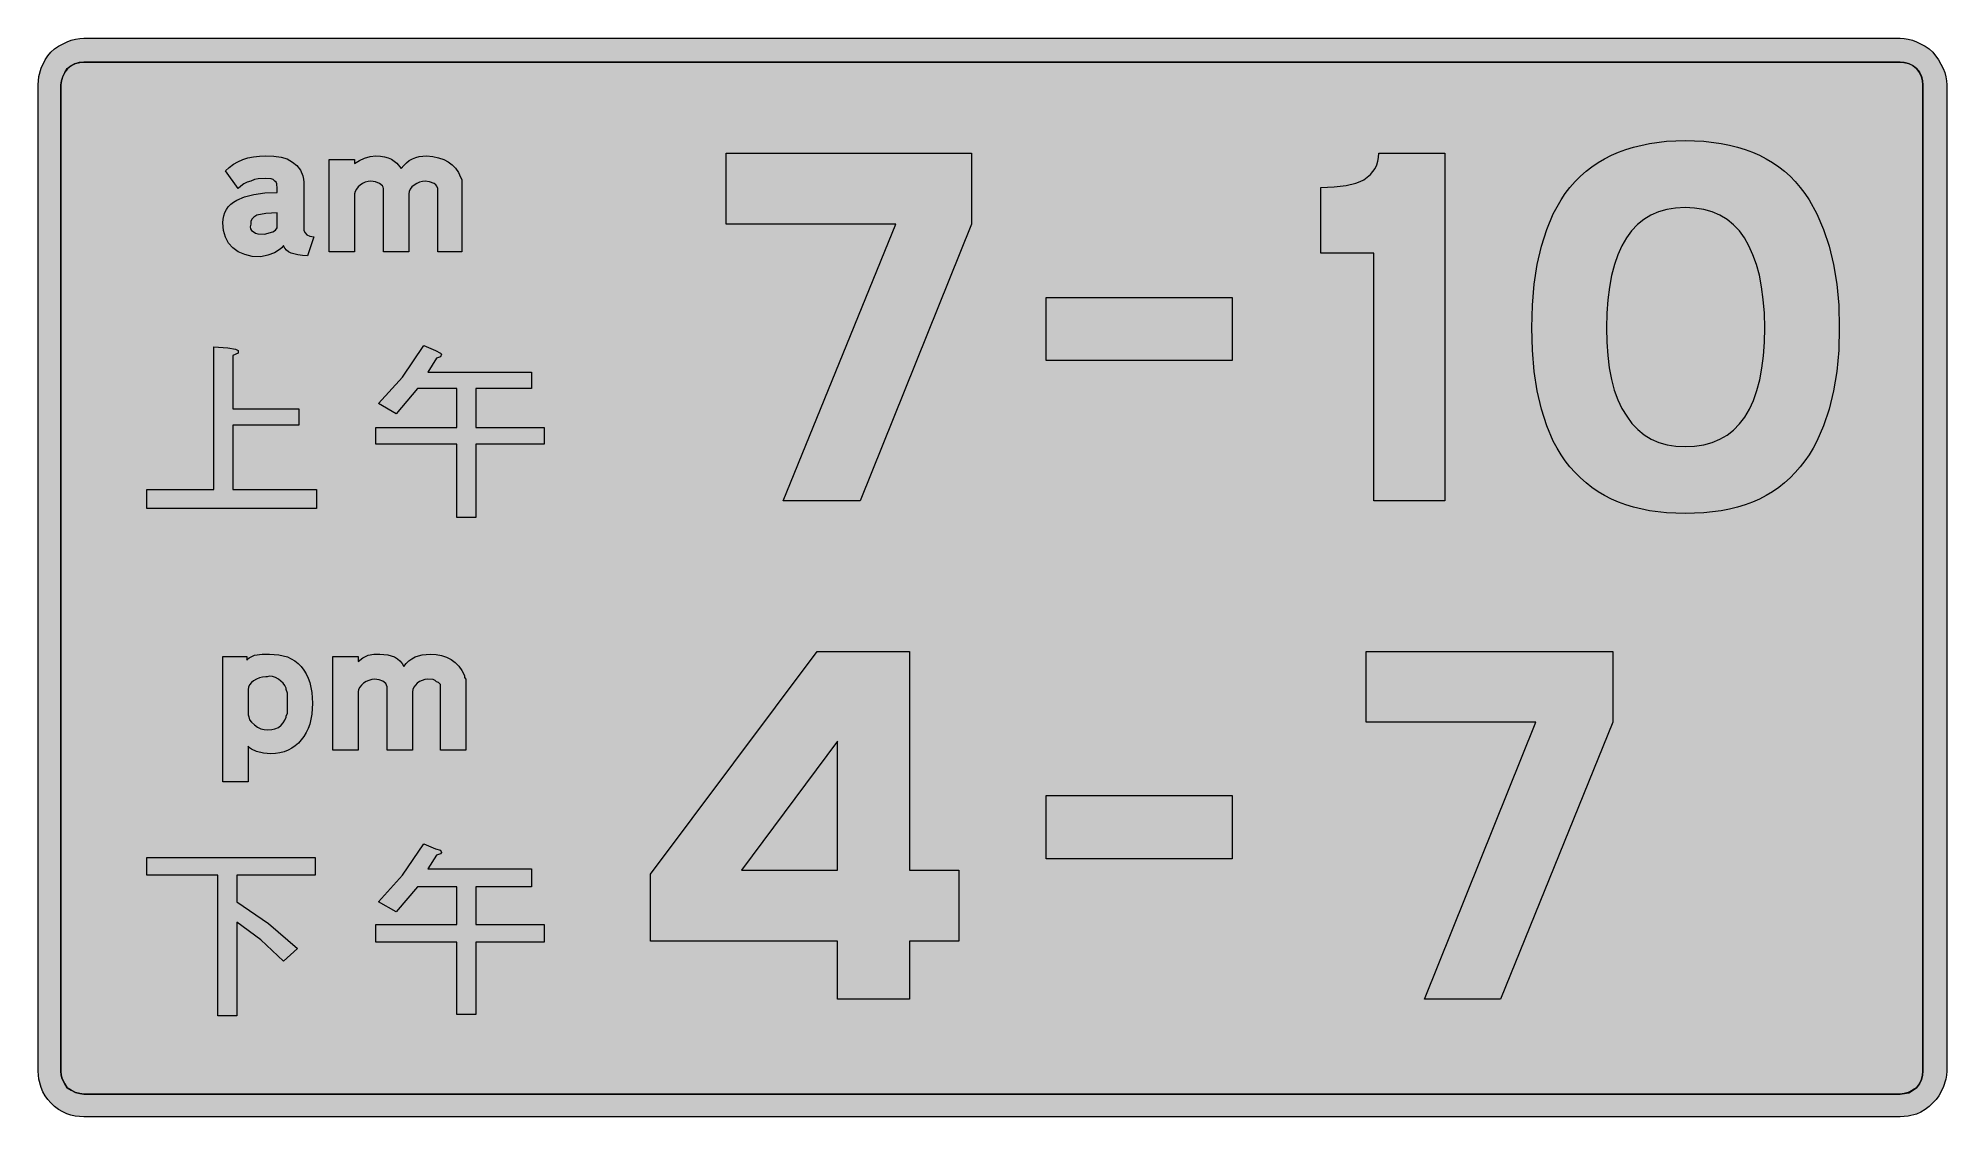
# Model space of a CAD drawing. Header units: metres. Extents: x 58 to 511, y 9 to 265.
import ezdxf

# ---------------------------------------------------------------- set-up
doc = ezdxf.new("R2010")
doc.units = ezdxf.units.M
doc.layers.add('FILL_BLACK_000000', color=7, linetype='Continuous', true_color=0x000000)
doc.layers.add('FILL_WHITE_FFFFFF', color=7, linetype='Continuous', true_color=0xffffff)

msp = doc.modelspace()

# ---------------------------------------------------------------- hatches: boundary and pattern name
at = {"layer": 'FILL_BLACK_000000', "true_color": 0x000000}
h = msp.add_hatch(color=7, dxfattribs=at)
h.dxf.hatch_style = 1
h.paths.add_polyline_path([(500.84, 264.9), (501.84, 264.73), (502.84, 264.45), (503.79, 264.06), (505.85, 263.08), (506.79, 262.46), (507.69, 261.66), (509, 259.82), (509.59, 258.83), (510.09, 257.76), (510.48, 256.81), (510.77, 255.81), (510.93, 254.81), (510.99, 253.86), (510.99, 19.86), (510.93, 18.93), (510.77, 17.97), (510.13, 16), (509.09, 14.08), (508.43, 13.19), (507.69, 12.36), (506.79, 11.52), (505.85, 10.78), (504.86, 10.17), (503.79, 9.66), (501.84, 9.25), (499.89, 9.06), (69.09, 9.06), (67.07, 9.24), (66.07, 9.47), (65.08, 9.81), (64.1, 10.26), (63.14, 10.83), (62.2, 11.53), (61.29, 12.36), (60.56, 13.19), (59.94, 14.08), (59.42, 15.02), (59, 16), (58.46, 17.97), (58.29, 19.86), (58.29, 253.86), (58.46, 255.88), (59, 257.87), (59.94, 259.81), (60.56, 260.75), (61.29, 261.66), (62.19, 262.46), (63.13, 263.08), (65.19, 264.06), (66.14, 264.45), (67.14, 264.73), (68.14, 264.9), (69.09, 264.96), (499.89, 264.96), (500.84, 264.9)])
h.paths.add_polyline_path([(66.98, 258.84), (66.06, 258.34), (65.26, 257.68), (64.61, 256.89), (64.11, 255.97), (63.8, 254.95), (63.69, 253.86), (63.69, 19.86), (63.73, 18.96), (63.99, 18.06), (64.59, 16.9), (65.19, 15.96), (66.14, 15.35), (67.14, 14.87), (68.14, 14.57), (69.09, 14.46), (499.89, 14.46), (501.99, 14.76), (503.79, 15.96), (504.53, 16.91), (504.99, 17.91), (505.22, 18.91), (505.29, 19.86), (505.29, 253.86), (505.22, 254.81), (504.99, 255.81), (504.53, 256.81), (503.79, 257.76), (502.84, 258.5), (501.84, 258.96), (500.84, 259.19), (499.89, 259.26), (69.09, 259.26), (68, 259.15), (66.98, 258.84)], flags=16)
h = msp.add_hatch(color=7, dxfattribs=at)
h.dxf.hatch_style = 1
h.paths.add_polyline_path([(484.88, 185.91), (484.13, 181.26), (483.09, 176.95), (481.77, 172.99), (480.17, 169.39), (479.28, 167.72), (478.31, 166.14), (477.28, 164.66), (476.19, 163.26), (475.03, 161.9), (473.8, 160.63), (472.5, 159.45), (471.12, 158.36), (469.68, 157.36), (468.16, 156.45), (466.57, 155.63), (464.9, 154.9), (463.16, 154.25), (461.35, 153.69), (459.46, 153.22), (457.5, 152.84), (453.35, 152.33), (448.89, 152.16), (444.53, 152.33), (440.45, 152.84), (436.64, 153.69), (434.84, 154.25), (433.1, 154.9), (431.43, 155.63), (429.83, 156.45), (428.3, 157.36), (426.83, 158.36), (425.42, 159.45), (424.08, 160.63), (422.8, 161.9), (421.59, 163.26), (420.5, 164.66), (419.48, 166.14), (418.53, 167.72), (417.65, 169.39), (416.11, 172.99), (414.84, 176.95), (413.86, 181.26), (413.15, 185.91), (412.73, 190.92), (412.59, 196.26), (412.73, 201.6), (413.15, 206.61), (413.86, 211.28), (414.84, 215.61), (416.11, 219.6), (417.65, 223.26), (418.53, 224.96), (419.48, 226.58), (420.5, 228.11), (421.59, 229.56), (422.8, 230.92), (424.08, 232.19), (425.42, 233.37), (426.83, 234.46), (428.3, 235.46), (429.83, 236.37), (431.43, 237.19), (433.1, 237.92), (434.84, 238.57), (436.64, 239.13), (440.45, 239.98), (444.53, 240.49), (448.89, 240.66), (453.35, 240.49), (457.5, 239.98), (459.46, 239.6), (461.35, 239.13), (463.16, 238.57), (464.9, 237.92), (466.57, 237.19), (468.16, 236.37), (469.68, 235.46), (471.12, 234.46), (472.5, 233.37), (473.8, 232.19), (475.03, 230.92), (476.19, 229.56), (477.28, 228.11), (478.31, 226.58), (480.17, 223.26), (481.77, 219.6), (483.09, 215.61), (484.13, 211.28), (484.88, 206.61), (485.34, 201.6), (485.49, 196.26), (485.34, 190.92), (484.88, 185.91)])
h.paths.add_polyline_path([(467.46, 202.96), (467.06, 205.95), (466.52, 208.71), (465.83, 211.24), (465.01, 213.56), (464.06, 215.66), (462.99, 217.56), (461.78, 219.25), (460.41, 220.71), (458.87, 221.95), (457.18, 222.96), (455.33, 223.75), (453.33, 224.31), (451.18, 224.65), (448.89, 224.76), (446.65, 224.65), (444.56, 224.31), (442.61, 223.75), (440.79, 222.96), (439.13, 221.96), (437.6, 220.73), (436.22, 219.27), (434.98, 217.6), (433.88, 215.7), (432.93, 213.58), (432.13, 211.24), (431.47, 208.69), (430.95, 205.91), (430.58, 202.91), (430.36, 199.69), (430.29, 196.26), (430.36, 192.87), (430.58, 189.69), (430.94, 186.72), (431.45, 183.96), (432.12, 181.43), (432.95, 179.13), (433.94, 177.07), (435.09, 175.26), (436.3, 173.57), (437.67, 172.11), (439.19, 170.87), (440.87, 169.86), (442.68, 169.07), (444.62, 168.51), (446.7, 168.17), (448.89, 168.06), (451.18, 168.17), (453.32, 168.5), (455.31, 169.04), (457.16, 169.81), (458.86, 170.79), (460.41, 172), (461.81, 173.43), (463.06, 175.07), (464.17, 176.94), (465.13, 179.03), (465.94, 181.34), (466.61, 183.88), (467.13, 186.64), (467.49, 189.62), (467.72, 192.83), (467.79, 196.26), (467.71, 199.73), (467.46, 202.96)], flags=16)
h = msp.add_hatch(color=7, dxfattribs=at)
h.dxf.hatch_style = 1
h.paths.add_polyline_path([(120.95, 213.41), (119.9, 213.55), (118.29, 213.96), (117.67, 214.24), (117.16, 214.63), (116.77, 215.14), (116.49, 215.76), (116.17, 215.31), (115.69, 214.87), (114.35, 214.07), (112.74, 213.44), (111.09, 213.06), (109.07, 213.2), (107.28, 213.61), (105.74, 214.28), (104.45, 215.2), (103.43, 216.36), (102.69, 217.74), (102.24, 219.35), (102.09, 221.16), (102.14, 222.03), (102.3, 222.85), (102.56, 223.61), (102.92, 224.31), (103.39, 224.96), (103.96, 225.55), (104.62, 226.08), (105.39, 226.56), (107.22, 227.35), (109.43, 227.91), (112.02, 228.25), (114.99, 228.36), (114.99, 229.26), (114.92, 230.38), (114.74, 230.78), (114.39, 231.06), (114.06, 231.41), (113.56, 231.58), (112.29, 231.66), (110.49, 231.58), (109.59, 231.41), (108.69, 231.06), (107.84, 230.78), (107.08, 230.38), (106.37, 229.88), (105.69, 229.26), (102.69, 233.46), (103.62, 234.3), (104.61, 235.03), (105.67, 235.65), (106.82, 236.16), (108.04, 236.55), (109.36, 236.83), (110.77, 237), (112.29, 237.06), (114.2, 236.99), (115.89, 236.76), (117.35, 236.3), (118.59, 235.56), (119.64, 234.73), (120.5, 233.61), (121.08, 232.27), (121.24, 231.53), (121.29, 230.76), (121.29, 219.36), (121.58, 218.75), (122.04, 218.27), (122.72, 217.97), (123.69, 217.86), (122.19, 213.36), (120.95, 213.41)])
h.paths.add_polyline_path([(108.65, 219.73), (108.9, 219.34), (109.29, 219.06), (109.8, 218.71), (110.41, 218.53), (111.99, 218.46), (113.94, 218.98), (114.61, 219.39), (114.99, 219.96), (114.99, 223.56), (112.25, 223.37), (110.19, 222.96), (109.45, 222.51), (108.99, 222.02), (108.76, 221.48), (108.69, 220.86), (108.57, 220.24), (108.65, 219.73)], flags=16)
h = msp.add_hatch(color=7, dxfattribs=at)
h.dxf.hatch_style = 1
h.paths.add_polyline_path([(149.41, 230.99), (148.72, 230.8), (148.07, 230.51), (147.47, 230.12), (146.95, 229.67), (146.55, 229.16), (146.28, 228.62), (146.19, 228.06), (146.19, 227.76), (146.19, 214.26), (140.19, 214.26), (140.19, 229.26), (140.12, 229.6), (139.93, 229.92), (139.25, 230.5), (138.29, 230.91), (137.19, 231.06), (136.52, 230.99), (135.86, 230.8), (135.24, 230.51), (134.68, 230.12), (134.18, 229.67), (133.77, 229.16), (133.47, 228.62), (133.29, 228.06), (133.29, 227.76), (133.29, 214.26), (127.29, 214.26), (127.29, 236.16), (133.29, 236.16), (133.29, 235.26), (134.49, 235.97), (135.69, 236.46), (137.04, 236.87), (138.39, 237.06), (139.46, 237), (140.42, 236.84), (141.29, 236.59), (142.06, 236.23), (142.76, 235.8), (143.37, 235.29), (144.39, 234.06), (144.98, 234.79), (145.62, 235.41), (146.31, 235.93), (147.05, 236.35), (147.83, 236.66), (148.65, 236.89), (150.39, 237.06), (151.89, 236.89), (153.26, 236.6), (154.48, 236.18), (155.56, 235.63), (156.51, 234.94), (157.31, 234.11), (157.97, 233.11), (158.49, 231.96), (158.75, 231.4), (158.79, 231.06), (158.79, 230.16), (158.79, 229.86), (158.79, 214.26), (153.09, 214.26), (153.09, 229.26), (152.86, 229.86), (152.58, 230.19), (152.19, 230.46), (151.14, 230.87), (150.09, 231.06), (149.41, 230.99)])
h = msp.add_hatch(color=7, dxfattribs=at)
h.dxf.hatch_style = 1
h.paths.add_polyline_path([(261.69, 220.86), (221.49, 220.86), (221.49, 237.66), (279.69, 237.66), (279.69, 220.86), (253.29, 155.16), (234.99, 155.16), (261.69, 220.86)])
h = msp.add_hatch(color=7, dxfattribs=at)
h.dxf.hatch_style = 1
h.paths.add_polyline_path([(391.89, 155.16), (375.09, 155.16), (375.09, 213.96), (362.49, 213.96), (362.49, 229.56), (365.69, 229.67), (368.49, 230.01), (370.84, 230.57), (371.83, 230.94), (372.69, 231.36), (373.53, 231.95), (374.27, 232.6), (374.88, 233.3), (375.39, 234.06), (375.78, 234.88), (376.06, 235.75), (376.23, 236.68), (376.29, 237.66), (391.89, 237.66), (391.89, 155.16)])
h = msp.add_hatch(color=7, dxfattribs=at)
h.dxf.hatch_style = 1
h.paths.add_polyline_path([(341.49, 203.46), (341.49, 188.46), (297.39, 188.46), (297.39, 203.46), (341.49, 203.46)])
h = msp.add_hatch(color=7, dxfattribs=at)
h.dxf.hatch_style = 1
h.paths.add_polyline_path([(105.09, 191.16), (105.69, 190.86), (105.69, 190.26), (104.49, 189.66), (104.49, 177.06), (120.09, 177.06), (120.09, 173.16), (104.49, 173.16), (104.49, 157.86), (124.29, 157.86), (124.29, 153.36), (84.09, 153.36), (84.09, 157.86), (99.99, 157.86), (99.99, 191.76), (103.29, 191.46), (105.09, 191.16)])
h = msp.add_hatch(color=7, dxfattribs=at)
h.dxf.hatch_style = 1
h.paths.add_polyline_path([(144.69, 184.56), (149.79, 192.06), (152.49, 190.86), (153.69, 190.26), (153.99, 189.96), (153.69, 189.36), (152.79, 189.06), (150.69, 185.76), (175.29, 185.76), (175.29, 181.86), (162.09, 181.86), (162.09, 172.56), (178.29, 172.56), (178.29, 168.66), (162.09, 168.66), (162.09, 151.26), (157.59, 151.26), (157.59, 168.66), (138.39, 168.66), (138.39, 172.56), (157.59, 172.56), (157.59, 181.86), (148.29, 181.86), (143.19, 175.86), (138.99, 178.26), (144.69, 184.56)])
h = msp.add_hatch(color=7, dxfattribs=at)
h.dxf.hatch_style = 1
h.paths.add_polyline_path([(122.69, 102.25), (122.3, 101.19), (121.84, 100.2), (121.3, 99.29), (120.69, 98.46), (120.01, 97.72), (119.26, 97.06), (118.44, 96.49), (117.57, 96.02), (116.63, 95.65), (115.64, 95.38), (114.59, 95.22), (113.49, 95.16), (111.72, 95.31), (110.11, 95.72), (108.85, 96.3), (108.4, 96.62), (108.09, 96.96), (108.09, 88.56), (102.09, 88.56), (102.09, 118.26), (107.79, 118.26), (107.79, 117.36), (107.94, 117.63), (108.35, 117.96), (109.59, 118.56), (111.39, 118.82), (113.19, 118.86), (115.37, 118.69), (116.41, 118.46), (117.39, 118.15), (118.32, 117.73), (119.18, 117.21), (119.97, 116.59), (120.69, 115.86), (121.32, 115.03), (121.87, 114.12), (122.34, 113.13), (122.72, 112.07), (123.22, 109.74), (123.39, 107.16), (123.21, 104.58), (122.69, 102.25)])
h.paths.add_polyline_path([(114.45, 101.11), (115.29, 101.46), (115.91, 101.96), (116.42, 102.55), (116.81, 103.19), (117.09, 103.86), (117.09, 104.16), (117.39, 104.76), (117.39, 105.06), (117.39, 109.56), (117.09, 110.46), (117.09, 110.76), (116.81, 111.38), (116.42, 111.92), (115.29, 112.86), (114.57, 113.25), (113.83, 113.5), (113.14, 113.58), (112.59, 113.46), (112.29, 113.46), (111.51, 113.39), (110.75, 113.2), (110.04, 112.91), (109.4, 112.52), (108.87, 112.07), (108.45, 111.56), (108.18, 111.02), (108.09, 110.46), (108.09, 104.46), (108.24, 103.97), (108.39, 103.26), (108.88, 102.66), (109.59, 102.06), (110.31, 101.49), (111.09, 101.12), (111.87, 100.92), (112.59, 100.86), (113.71, 100.93), (114.45, 101.11)], flags=16)
h = msp.add_hatch(color=7, dxfattribs=at)
h.dxf.hatch_style = 1
h.paths.add_polyline_path([(150.02, 112.79), (149.37, 112.6), (148.76, 112.31), (148.21, 111.92), (147.75, 111.47), (147.4, 110.96), (147.17, 110.42), (147.09, 109.86), (147.09, 96.06), (141.09, 96.06), (141.09, 111.06), (140.71, 111.85), (140.04, 112.41), (139.15, 112.75), (138.09, 112.86), (137.41, 112.79), (136.72, 112.6), (136.06, 112.31), (135.47, 111.92), (134.95, 111.47), (134.55, 110.96), (134.28, 110.42), (134.19, 109.86), (134.19, 96.06), (128.19, 96.06), (128.19, 118.26), (134.19, 118.26), (134.19, 117.06), (135.28, 117.92), (136.59, 118.56), (137.94, 118.82), (139.29, 118.86), (141.19, 118.69), (142.04, 118.46), (142.81, 118.15), (143.5, 117.73), (144.1, 117.21), (144.6, 116.59), (144.99, 115.86), (145.58, 116.59), (146.23, 117.21), (146.93, 117.73), (147.69, 118.15), (148.51, 118.46), (149.38, 118.69), (151.29, 118.86), (152.7, 118.78), (153.99, 118.53), (155.17, 118.12), (156.24, 117.55), (157.2, 116.82), (158.04, 115.95), (158.77, 114.93), (159.39, 113.76), (159.43, 113.31), (159.69, 112.86), (159.69, 111.96), (159.69, 96.06), (153.69, 96.06), (153.69, 111.06), (153.69, 111.66), (153.24, 112.07), (152.79, 112.26), (152.46, 112.61), (151.96, 112.78), (150.69, 112.86), (150.02, 112.79)])
h = msp.add_hatch(color=7, dxfattribs=at)
h.dxf.hatch_style = 1
h.paths.add_polyline_path([(276.69, 50.76), (264.99, 50.76), (264.99, 36.96), (247.89, 36.96), (247.89, 50.76), (203.49, 50.76), (203.49, 66.66), (243.09, 119.46), (264.99, 119.46), (264.99, 67.56), (276.69, 67.56), (276.69, 50.76)])
h.paths.add_polyline_path([(247.89, 67.56), (247.89, 98.16), (225.09, 67.56), (247.89, 67.56)], flags=16)
h = msp.add_hatch(color=7, dxfattribs=at)
h.dxf.hatch_style = 1
h.paths.add_polyline_path([(413.49, 102.66), (373.29, 102.66), (373.29, 119.46), (431.79, 119.46), (431.79, 102.66), (405.09, 36.96), (387.09, 36.96), (413.49, 102.66)])
h = msp.add_hatch(color=7, dxfattribs=at)
h.dxf.hatch_style = 1
h.paths.add_polyline_path([(297.39, 85.26), (341.49, 85.26), (341.49, 70.26), (297.39, 70.26), (297.39, 85.26)])
h = msp.add_hatch(color=7, dxfattribs=at)
h.dxf.hatch_style = 1
h.paths.add_polyline_path([(144.69, 66.36), (149.79, 73.86), (152.49, 72.66), (153.69, 72.36), (153.99, 71.76), (153.69, 71.46), (152.79, 71.16), (150.69, 67.86), (175.29, 67.86), (175.29, 63.66), (162.09, 63.66), (162.09, 54.66), (178.29, 54.66), (178.29, 50.46), (162.09, 50.46), (162.09, 33.36), (157.59, 33.36), (157.59, 50.46), (138.39, 50.46), (138.39, 54.66), (157.59, 54.66), (157.59, 63.66), (148.29, 63.66), (143.19, 57.66), (138.99, 60.06), (144.69, 66.36)])
h = msp.add_hatch(color=7, dxfattribs=at)
h.dxf.hatch_style = 1
h.paths.add_polyline_path([(123.99, 70.56), (123.99, 66.36), (105.39, 66.36), (105.39, 60.06), (112.89, 54.96), (119.79, 48.96), (116.49, 45.96), (111.09, 51.06), (105.39, 55.26), (105.39, 33.06), (100.89, 33.06), (100.89, 66.36), (84.09, 66.36), (84.09, 70.56), (123.99, 70.56)])
at = {"layer": 'FILL_WHITE_FFFFFF', "true_color": 0xffffff}
h = msp.add_hatch(color=7, dxfattribs=at)
h.dxf.hatch_style = 1
h.paths.add_polyline_path([(499.89, 259.26), (500.83, 259.22), (501.99, 258.96), (502.89, 258.47), (503.79, 257.76), (504.5, 256.86), (504.99, 255.96), (505.25, 254.8), (505.29, 253.86), (505.29, 19.86), (505.22, 18.91), (504.99, 17.91), (504.53, 16.91), (503.79, 15.96), (502.84, 15.35), (501.84, 14.87), (500.84, 14.57), (499.89, 14.46), (69.09, 14.46), (68.14, 14.57), (67.14, 14.87), (66.14, 15.35), (65.19, 15.96), (64.59, 16.9), (63.99, 18.06), (63.73, 18.96), (63.69, 19.86), (63.69, 253.86), (63.8, 254.81), (64.1, 255.81), (64.58, 256.81), (65.19, 257.76), (66.14, 258.5), (67.14, 258.96), (68.14, 259.19), (69.09, 259.26), (499.89, 259.26)])

# ---------------------------------------------------------------- linework, layer by layer
at = {"layer": 'FILL_BLACK_000000', "lineweight": 0, "true_color": 0x000000}
for points in [[(500.84, 264.9), (501.84, 264.73), (502.84, 264.45), (503.79, 264.06), (505.85, 263.08), (506.79, 262.46), (507.69, 261.66), (509, 259.82), (509.59, 258.83), (510.09, 257.76), (510.48, 256.81), (510.77, 255.81), (510.93, 254.81), (510.99, 253.86), (510.99, 19.86), (510.93, 18.93), (510.77, 17.97), (510.13, 16), (509.09, 14.08), (508.43, 13.19), (507.69, 12.36), (506.79, 11.52), (505.85, 10.78), (504.86, 10.17), (503.79, 9.66), (501.84, 9.25), (499.89, 9.06), (69.09, 9.06), (67.07, 9.24), (66.07, 9.47), (65.08, 9.81), (64.1, 10.26), (63.14, 10.83), (62.2, 11.53), (61.29, 12.36), (60.56, 13.19), (59.94, 14.08), (59.42, 15.02), (59, 16), (58.46, 17.97), (58.29, 19.86), (58.29, 253.86), (58.46, 255.88), (59, 257.87), (59.94, 259.81), (60.56, 260.75), (61.29, 261.66), (62.19, 262.46), (63.13, 263.08), (65.19, 264.06), (66.14, 264.45), (67.14, 264.73), (68.14, 264.9), (69.09, 264.96), (499.89, 264.96)], [(66.98, 258.84), (66.06, 258.34), (65.26, 257.68), (64.61, 256.89), (64.11, 255.97), (63.8, 254.95), (63.69, 253.86), (63.69, 19.86), (63.73, 18.96), (63.99, 18.06), (64.59, 16.9), (65.19, 15.96), (66.14, 15.35), (67.14, 14.87), (68.14, 14.57), (69.09, 14.46), (499.89, 14.46), (501.99, 14.76), (503.79, 15.96), (504.53, 16.91), (504.99, 17.91), (505.22, 18.91), (505.29, 19.86), (505.29, 253.86), (505.22, 254.81), (504.99, 255.81), (504.53, 256.81), (503.79, 257.76), (502.84, 258.5), (501.84, 258.96), (500.84, 259.19), (499.89, 259.26), (69.09, 259.26), (68, 259.15)], [(484.88, 185.91), (484.13, 181.26), (483.09, 176.95), (481.77, 172.99), (480.17, 169.39), (479.28, 167.72), (478.31, 166.14), (477.28, 164.66), (476.19, 163.26), (475.03, 161.9), (473.8, 160.63), (472.5, 159.45), (471.12, 158.36), (469.68, 157.36), (468.16, 156.45), (466.57, 155.63), (464.9, 154.9), (463.16, 154.25), (461.35, 153.69), (459.46, 153.22), (457.5, 152.84), (453.35, 152.33), (448.89, 152.16), (444.53, 152.33), (440.45, 152.84), (436.64, 153.69), (434.84, 154.25), (433.1, 154.9), (431.43, 155.63), (429.83, 156.45), (428.3, 157.36), (426.83, 158.36), (425.42, 159.45), (424.08, 160.63), (422.8, 161.9), (421.59, 163.26), (420.5, 164.66), (419.48, 166.14), (418.53, 167.72), (417.65, 169.39), (416.11, 172.99), (414.84, 176.95), (413.86, 181.26), (413.15, 185.91), (412.73, 190.92), (412.59, 196.26), (412.73, 201.6), (413.15, 206.61), (413.86, 211.28), (414.84, 215.61), (416.11, 219.6), (417.65, 223.26), (418.53, 224.96), (419.48, 226.58), (420.5, 228.11), (421.59, 229.56), (422.8, 230.92), (424.08, 232.19), (425.42, 233.37), (426.83, 234.46), (428.3, 235.46), (429.83, 236.37), (431.43, 237.19), (433.1, 237.92), (434.84, 238.57), (436.64, 239.13), (440.45, 239.98), (444.53, 240.49), (448.89, 240.66), (453.35, 240.49), (457.5, 239.98), (459.46, 239.6), (461.35, 239.13), (463.16, 238.57), (464.9, 237.92), (466.57, 237.19), (468.16, 236.37), (469.68, 235.46), (471.12, 234.46), (472.5, 233.37), (473.8, 232.19), (475.03, 230.92), (476.19, 229.56), (477.28, 228.11), (478.31, 226.58), (480.17, 223.26), (481.77, 219.6), (483.09, 215.61), (484.13, 211.28), (484.88, 206.61), (485.34, 201.6), (485.49, 196.26), (485.34, 190.92)], [(120.95, 213.41), (119.9, 213.55), (118.29, 213.96), (117.67, 214.24), (117.16, 214.63), (116.77, 215.14), (116.49, 215.76), (116.17, 215.31), (115.69, 214.87), (114.35, 214.07), (112.74, 213.44), (111.09, 213.06), (109.07, 213.2), (107.28, 213.61), (105.74, 214.28), (104.45, 215.2), (103.43, 216.36), (102.69, 217.74), (102.24, 219.35), (102.09, 221.16), (102.14, 222.03), (102.3, 222.85), (102.56, 223.61), (102.92, 224.31), (103.39, 224.96), (103.96, 225.55), (104.62, 226.08), (105.39, 226.56), (107.22, 227.35), (109.43, 227.91), (112.02, 228.25), (114.99, 228.36), (114.99, 229.26), (114.92, 230.38), (114.74, 230.78), (114.39, 231.06), (114.06, 231.41), (113.56, 231.58), (112.29, 231.66), (110.49, 231.58), (109.59, 231.41), (108.69, 231.06), (107.84, 230.78), (107.08, 230.38), (106.37, 229.88), (105.69, 229.26), (102.69, 233.46), (103.62, 234.3), (104.61, 235.03), (105.67, 235.65), (106.82, 236.16), (108.04, 236.55), (109.36, 236.83), (110.77, 237), (112.29, 237.06), (114.2, 236.99), (115.89, 236.76), (117.35, 236.3), (118.59, 235.56), (119.64, 234.73), (120.5, 233.61), (121.08, 232.27), (121.24, 231.53), (121.29, 230.76), (121.29, 219.36), (121.58, 218.75), (122.04, 218.27), (122.72, 217.97), (123.69, 217.86), (122.19, 213.36)], [(149.41, 230.99), (148.72, 230.8), (148.07, 230.51), (147.47, 230.12), (146.95, 229.67), (146.55, 229.16), (146.28, 228.62), (146.19, 228.06), (146.19, 227.76), (146.19, 214.26), (140.19, 214.26), (140.19, 229.26), (140.12, 229.6), (139.93, 229.92), (139.25, 230.5), (138.29, 230.91), (137.19, 231.06), (136.52, 230.99), (135.86, 230.8), (135.24, 230.51), (134.68, 230.12), (134.18, 229.67), (133.77, 229.16), (133.47, 228.62), (133.29, 228.06), (133.29, 227.76), (133.29, 214.26), (127.29, 214.26), (127.29, 236.16), (133.29, 236.16), (133.29, 235.26), (134.49, 235.97), (135.69, 236.46), (137.04, 236.87), (138.39, 237.06), (139.46, 237), (140.42, 236.84), (141.29, 236.59), (142.06, 236.23), (142.76, 235.8), (143.37, 235.29), (144.39, 234.06), (144.98, 234.79), (145.62, 235.41), (146.31, 235.93), (147.05, 236.35), (147.83, 236.66), (148.65, 236.89), (150.39, 237.06), (151.89, 236.89), (153.26, 236.6), (154.48, 236.18), (155.56, 235.63), (156.51, 234.94), (157.31, 234.11), (157.97, 233.11), (158.49, 231.96), (158.75, 231.4), (158.79, 231.06), (158.79, 230.16), (158.79, 229.86), (158.79, 214.26), (153.09, 214.26), (153.09, 229.26), (152.86, 229.86), (152.58, 230.19), (152.19, 230.46), (151.14, 230.87), (150.09, 231.06)], [(261.69, 220.86), (221.49, 220.86), (221.49, 237.66), (279.69, 237.66), (279.69, 220.86), (253.29, 155.16), (234.99, 155.16)], [(391.89, 155.16), (375.09, 155.16), (375.09, 213.96), (362.49, 213.96), (362.49, 229.56), (365.69, 229.67), (368.49, 230.01), (370.84, 230.57), (371.83, 230.94), (372.69, 231.36), (373.53, 231.95), (374.27, 232.6), (374.88, 233.3), (375.39, 234.06), (375.78, 234.88), (376.06, 235.75), (376.23, 236.68), (376.29, 237.66), (391.89, 237.66)], [(108.65, 219.73), (108.9, 219.34), (109.29, 219.06), (109.8, 218.71), (110.41, 218.53), (111.99, 218.46), (113.94, 218.98), (114.61, 219.39), (114.99, 219.96), (114.99, 223.56), (112.25, 223.37), (110.19, 222.96), (109.45, 222.51), (108.99, 222.02), (108.76, 221.48), (108.69, 220.86), (108.57, 220.24)], [(467.46, 202.96), (467.06, 205.95), (466.52, 208.71), (465.83, 211.24), (465.01, 213.56), (464.06, 215.66), (462.99, 217.56), (461.78, 219.25), (460.41, 220.71), (458.87, 221.95), (457.18, 222.96), (455.33, 223.75), (453.33, 224.31), (451.18, 224.65), (448.89, 224.76), (446.65, 224.65), (444.56, 224.31), (442.61, 223.75), (440.79, 222.96), (439.13, 221.96), (437.6, 220.73), (436.22, 219.27), (434.98, 217.6), (433.88, 215.7), (432.93, 213.58), (432.13, 211.24), (431.47, 208.69), (430.95, 205.91), (430.58, 202.91), (430.36, 199.69), (430.29, 196.26), (430.36, 192.87), (430.58, 189.69), (430.94, 186.72), (431.45, 183.96), (432.12, 181.43), (432.95, 179.13), (433.94, 177.07), (435.09, 175.26), (436.3, 173.57), (437.67, 172.11), (439.19, 170.87), (440.87, 169.86), (442.68, 169.07), (444.62, 168.51), (446.7, 168.17), (448.89, 168.06), (451.18, 168.17), (453.32, 168.5), (455.31, 169.04), (457.16, 169.81), (458.86, 170.79), (460.41, 172), (461.81, 173.43), (463.06, 175.07), (464.17, 176.94), (465.13, 179.03), (465.94, 181.34), (466.61, 183.88), (467.13, 186.64), (467.49, 189.62), (467.72, 192.83), (467.79, 196.26), (467.71, 199.73)], [(341.49, 203.46), (341.49, 188.46), (297.39, 188.46), (297.39, 203.46)], [(105.09, 191.16), (105.69, 190.86), (105.69, 190.26), (104.49, 189.66), (104.49, 177.06), (120.09, 177.06), (120.09, 173.16), (104.49, 173.16), (104.49, 157.86), (124.29, 157.86), (124.29, 153.36), (84.09, 153.36), (84.09, 157.86), (99.99, 157.86), (99.99, 191.76), (103.29, 191.46)], [(144.69, 184.56), (149.79, 192.06), (152.49, 190.86), (153.69, 190.26), (153.99, 189.96), (153.69, 189.36), (152.79, 189.06), (150.69, 185.76), (175.29, 185.76), (175.29, 181.86), (162.09, 181.86), (162.09, 172.56), (178.29, 172.56), (178.29, 168.66), (162.09, 168.66), (162.09, 151.26), (157.59, 151.26), (157.59, 168.66), (138.39, 168.66), (138.39, 172.56), (157.59, 172.56), (157.59, 181.86), (148.29, 181.86), (143.19, 175.86), (138.99, 178.26)], [(122.69, 102.25), (122.3, 101.19), (121.84, 100.2), (121.3, 99.29), (120.69, 98.46), (120.01, 97.72), (119.26, 97.06), (118.44, 96.49), (117.57, 96.02), (116.63, 95.65), (115.64, 95.38), (114.59, 95.22), (113.49, 95.16), (111.72, 95.31), (110.11, 95.72), (108.85, 96.3), (108.4, 96.62), (108.09, 96.96), (108.09, 88.56), (102.09, 88.56), (102.09, 118.26), (107.79, 118.26), (107.79, 117.36), (107.94, 117.63), (108.35, 117.96), (109.59, 118.56), (111.39, 118.82), (113.19, 118.86), (115.37, 118.69), (116.41, 118.46), (117.39, 118.15), (118.32, 117.73), (119.18, 117.21), (119.97, 116.59), (120.69, 115.86), (121.32, 115.03), (121.87, 114.12), (122.34, 113.13), (122.72, 112.07), (123.22, 109.74), (123.39, 107.16), (123.21, 104.58)], [(150.02, 112.79), (149.37, 112.6), (148.76, 112.31), (148.21, 111.92), (147.75, 111.47), (147.4, 110.96), (147.17, 110.42), (147.09, 109.86), (147.09, 96.06), (141.09, 96.06), (141.09, 111.06), (140.71, 111.85), (140.04, 112.41), (139.15, 112.75), (138.09, 112.86), (137.41, 112.79), (136.72, 112.6), (136.06, 112.31), (135.47, 111.92), (134.95, 111.47), (134.55, 110.96), (134.28, 110.42), (134.19, 109.86), (134.19, 96.06), (128.19, 96.06), (128.19, 118.26), (134.19, 118.26), (134.19, 117.06), (135.28, 117.92), (136.59, 118.56), (137.94, 118.82), (139.29, 118.86), (141.19, 118.69), (142.04, 118.46), (142.81, 118.15), (143.5, 117.73), (144.1, 117.21), (144.6, 116.59), (144.99, 115.86), (145.58, 116.59), (146.23, 117.21), (146.93, 117.73), (147.69, 118.15), (148.51, 118.46), (149.38, 118.69), (151.29, 118.86), (152.7, 118.78), (153.99, 118.53), (155.17, 118.12), (156.24, 117.55), (157.2, 116.82), (158.04, 115.95), (158.77, 114.93), (159.39, 113.76), (159.43, 113.31), (159.69, 112.86), (159.69, 111.96), (159.69, 96.06), (153.69, 96.06), (153.69, 111.06), (153.69, 111.66), (153.24, 112.07), (152.79, 112.26), (152.46, 112.61), (151.96, 112.78), (150.69, 112.86)], [(276.69, 50.76), (264.99, 50.76), (264.99, 36.96), (247.89, 36.96), (247.89, 50.76), (203.49, 50.76), (203.49, 66.66), (243.09, 119.46), (264.99, 119.46), (264.99, 67.56), (276.69, 67.56)], [(413.49, 102.66), (373.29, 102.66), (373.29, 119.46), (431.79, 119.46), (431.79, 102.66), (405.09, 36.96), (387.09, 36.96)], [(114.45, 101.11), (115.29, 101.46), (115.91, 101.96), (116.42, 102.55), (116.81, 103.19), (117.09, 103.86), (117.09, 104.16), (117.39, 104.76), (117.39, 105.06), (117.39, 109.56), (117.09, 110.46), (117.09, 110.76), (116.81, 111.38), (116.42, 111.92), (115.29, 112.86), (114.57, 113.25), (113.83, 113.5), (113.14, 113.58), (112.59, 113.46), (112.29, 113.46), (111.51, 113.39), (110.75, 113.2), (110.04, 112.91), (109.4, 112.52), (108.87, 112.07), (108.45, 111.56), (108.18, 111.02), (108.09, 110.46), (108.09, 104.46), (108.24, 103.97), (108.39, 103.26), (108.88, 102.66), (109.59, 102.06), (110.31, 101.49), (111.09, 101.12), (111.87, 100.92), (112.59, 100.86), (113.71, 100.93)], [(247.89, 67.56), (247.89, 98.16), (225.09, 67.56)], [(297.39, 85.26), (341.49, 85.26), (341.49, 70.26), (297.39, 70.26)], [(144.69, 66.36), (149.79, 73.86), (152.49, 72.66), (153.69, 72.36), (153.99, 71.76), (153.69, 71.46), (152.79, 71.16), (150.69, 67.86), (175.29, 67.86), (175.29, 63.66), (162.09, 63.66), (162.09, 54.66), (178.29, 54.66), (178.29, 50.46), (162.09, 50.46), (162.09, 33.36), (157.59, 33.36), (157.59, 50.46), (138.39, 50.46), (138.39, 54.66), (157.59, 54.66), (157.59, 63.66), (148.29, 63.66), (143.19, 57.66), (138.99, 60.06)], [(123.99, 70.56), (123.99, 66.36), (105.39, 66.36), (105.39, 60.06), (112.89, 54.96), (119.79, 48.96), (116.49, 45.96), (111.09, 51.06), (105.39, 55.26), (105.39, 33.06), (100.89, 33.06), (100.89, 66.36), (84.09, 66.36), (84.09, 70.56)]]:
    msp.add_lwpolyline(points, close=True, dxfattribs=at)
at = {"layer": 'FILL_WHITE_FFFFFF', "lineweight": 0, "true_color": 0xffffff}
msp.add_lwpolyline([(499.89, 259.26), (500.83, 259.22), (501.99, 258.96), (502.89, 258.47), (503.79, 257.76), (504.5, 256.86), (504.99, 255.96), (505.25, 254.8), (505.29, 253.86), (505.29, 19.86), (505.22, 18.91), (504.99, 17.91), (504.53, 16.91), (503.79, 15.96), (502.84, 15.35), (501.84, 14.87), (500.84, 14.57), (499.89, 14.46), (69.09, 14.46), (68.14, 14.57), (67.14, 14.87), (66.14, 15.35), (65.19, 15.96), (64.59, 16.9), (63.99, 18.06), (63.73, 18.96), (63.69, 19.86), (63.69, 253.86), (63.8, 254.81), (64.1, 255.81), (64.58, 256.81), (65.19, 257.76), (66.14, 258.5), (67.14, 258.96), (68.14, 259.19), (69.09, 259.26)], close=True, dxfattribs=at)

doc.saveas('drawing.dxf')
